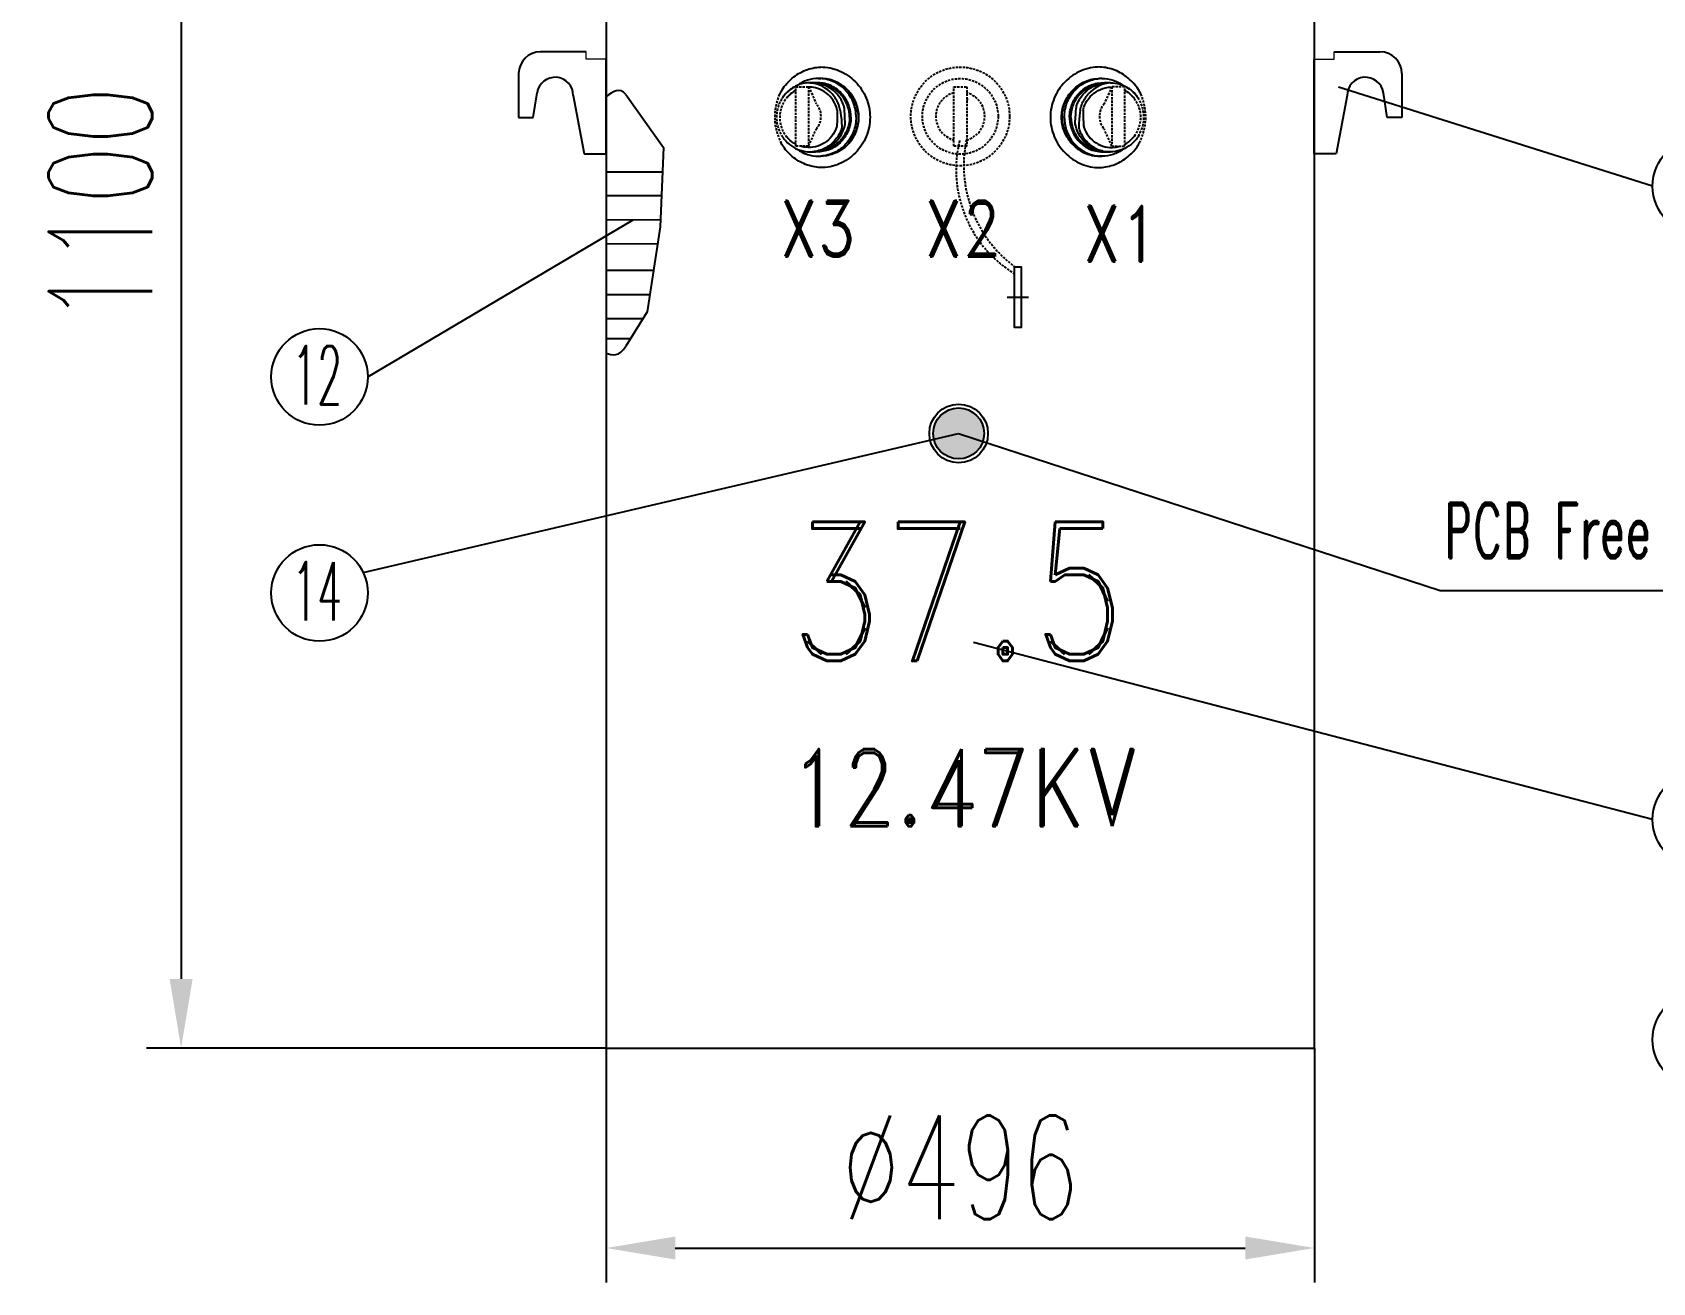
# Model space of a CAD drawing. Extents: x 4438 to 384502, y -178203 to -21188.
# Drawn here: x 374125 to 374828, y -173131 to -172588 of the extents above; entities that cross this region are included whole.
import ezdxf

# ---------------------------------------------------------------- set-up
doc = ezdxf.new("R2010")
doc.units = 0
doc.header["$LTSCALE"] = 8
doc.header["$MEASUREMENT"] = 0
doc.linetypes.add('HIDDEN', pattern=[0.375, 0.25, -0.125])
doc.layers.get('0').update_dxf_attribs({"linetype": 'CONTINUOUS'})
doc.layers.get('DEFPOINTS').update_dxf_attribs({"linetype": 'CONTINUOUS'})
doc.layers.add('PL', color=5, linetype='CONTINUOUS')
doc.layers.add('细', color=7, linetype='CONTINUOUS', lineweight=20)
doc.styles.add('DFT', font='simplex', dxfattribs={"width": 0.67, "bigfont": 'dft'})
doc.styles.get("Standard").update_dxf_attribs({"font": 'txt.shx', "width": 0.5, "bigfont": 'intecad.shx'})
doc.styles.add('数字与字母', font='romand.shx', dxfattribs={"width": 0.8, "bigfont": 'hztxt.shx'})
doc.dimstyles.new('INTE$0', dxfattribs={"dimscale": 5, "dimtxt": 4, "dimasz": 3, "dimexe": 3, "dimexo": 0, "dimgap": 1, "dimtad": 1, "dimdec": 3, "dimdsep": 46, "dimtxsty": 'DFT', "dimcen": 0, "dimclrd": 3, "dimclre": 3, "dimclrt": 6, "dimadec": 0, "dimazin": 0, "dimtfac": 1, "dimtdec": 3, "dimtix": 1, "dimtmove": 1, "dimatfit": 0, "dimfxl": 1, "dimtolj": 1, "dimtzin": 0, "dimarcsym": 0})

# ---------------------------------------------------------------- blocks, each defined once
blk = doc.blocks.new('*D24')
at = {"color": 3, "lineweight": -2, "transparency": 16777216}
for p, q in [((374374.37, -173028.83), (374374.37, -173130.57)), ((374681.69, -173028.83), (374681.69, -173130.57)), ((374404.37, -173115.57), (374651.69, -173115.57))]:
    blk.add_line(p, q, dxfattribs=at)
at = {"color": 3, "transparency": 16777216}
for points in [[(374404.37, -173110.57), (374404.37, -173120.57), (374374.37, -173115.57)], [(374651.69, -173110.57), (374651.69, -173120.57), (374681.69, -173115.57)]]:
    blk.add_solid(points, dxfattribs=at)
at = {"layer": 'DEFPOINTS', "color": 0, "transparency": 16777216}
for p in [(374374.37, -173028.83), (374681.69, -173028.83), (374681.69, -173115.57)]:
    blk.add_point(p, dxfattribs=at)
at = {"color": 6, "transparency": 16777216, "insert": (374528.03, -173080.57), "char_height": 45, "attachment_point": 5, "style": 'DFT'}
blk.add_mtext('\\A1;%%C496', dxfattribs=at)
blk = doc.blocks.new('*D20')
at = {"color": 3, "lineweight": -2, "transparency": 16777216}
for p, q in [((374416.13, -172297.2), (374174.93, -172297.2)), ((374189.93, -172327.2), (374189.93, -172998.83)), ((374374.37, -173028.83), (374174.93, -173028.83))]:
    blk.add_line(p, q, dxfattribs=at)
at = {"color": 3, "transparency": 16777216}
for points in [[(374184.93, -172327.2), (374194.93, -172327.2), (374189.93, -172297.2)], [(374184.93, -172998.83), (374194.93, -172998.83), (374189.93, -173028.83)]]:
    blk.add_solid(points, dxfattribs=at)
at = {"layer": 'DEFPOINTS', "color": 0, "transparency": 16777216}
for p in [(374416.13, -172297.2), (374189.93, -173028.83), (374374.37, -173028.83)]:
    blk.add_point(p, dxfattribs=at)
at = {"color": 6, "transparency": 16777216, "insert": (374154.93, -172663.02), "char_height": 45, "attachment_point": 5, "rotation": 90, "style": 'DFT'}
blk.add_mtext('\\A1;1100', dxfattribs=at)

msp = doc.modelspace()

# ---------------------------------------------------------------- hatches: boundary and pattern name
at = {"layer": 'PL', "ltscale": 0.5}
msp.add_hatch(color=7, dxfattribs=at).paths.add_polyline_path([(374538.395, -172762.174, 1), (374516.3, -172762.174, 1)])

# ---------------------------------------------------------------- linework, layer by layer
at = {"color": 1}
for p, q in [((374828.476, -172654.851), (374692.237, -172612.009)), ((374270.93, -172737.65), (374386.149, -172669.427)), ((374268.937, -172822.464), (374527.348, -172762.174)), ((374527.348, -172762.174), (374736.23, -172830.279)), ((374736.23, -172830.279), (374887.775, -172830.279)), ((374828.476, -172929.694), (374533.81, -172852.911))]:
    msp.add_line(p, q, dxfattribs=at)
for centre in [(374849.421, -172654.851), (374249.986, -172737.65), (374249.986, -172831.382), (374849.421, -172929.694), (374849.421, -173025.181)]:
    msp.add_circle(centre, 20.944, dxfattribs=at)
at = {"color": 7, "linetype": 'HIDDEN', "ltscale": 0.5}
for centre, radius, start, end in [((374579.312, -172647.634), 53.079, 166.336338, 238.559142), ((374579.312, -172647.634), 53.079, 166.336338, 238.559142), ((374583.983, -172645.995), 54.425, 168.181309, 233.194878), ((374583.983, -172645.995), 54.425, 168.181309, 233.194878)]:
    msp.add_arc(centre, radius, start, end, dxfattribs=at)
at = {"layer": 'PL', "color": 7, "ltscale": 0.5}
for p, q in [((374681.686, -172554.318), (374681.686, -173028.833)), ((374374.368, -172559.522), (374374.368, -173028.833)), ((374365.774, -172596.569), (374345.896, -172596.569)), ((374690.28, -172596.569), (374710.158, -172596.569)), ((374374.368, -172640.859), (374374.368, -172599.733)), ((374681.686, -172640.859), (374681.686, -172599.733)), ((374336.405, -172606.06), (374336.405, -172625.041)), ((374719.649, -172606.06), (374719.649, -172625.041)), ((374342.732, -172625.041), (374344.409, -172614.328)), ((374360.132, -172615.551), (374364.877, -172640.859)), ((374695.922, -172615.551), (374691.177, -172640.859)), ((374713.322, -172625.041), (374711.645, -172614.328)), ((374336.405, -172625.041), (374342.732, -172625.041)), ((374719.649, -172625.041), (374713.322, -172625.041)), ((374364.877, -172640.859), (374374.368, -172640.859)), ((374691.177, -172640.859), (374681.686, -172640.859)), ((374374.368, -172648.626), (374398.845, -172648.702)), ((374374.368, -172658.917), (374398.391, -172658.993)), ((374374.368, -172669.408), (374397.93, -172669.447)), ((374374.368, -172679.832), (374396.683, -172679.902)), ((374374.368, -172691.328), (374394.946, -172691.393)), ((374554.428, -172689.82), (374554.428, -172716.2)), ((374374.368, -172701.819), (374393.365, -172701.851)), ((374374.368, -172706.244), (374374.368, -172736.374)), ((374548.414, -172703.01), (374557.64, -172703.01)), ((374374.368, -172712.244), (374390.454, -172712.294)), ((374374.368, -172720.939), (374385.062, -172720.973)), ((374374.368, -173028.833), (374681.686, -173028.833))]:
    msp.add_line(p, q, dxfattribs=at)
at = {"layer": 'PL', "ltscale": 0.5}
for p, q in [((374462.875, -172610.043), (374463.854, -172610.043)), ((374466.589, -172608.171), (374467.558, -172608.171)), ((374589.464, -172608.171), (374588.495, -172608.171)), ((374593.179, -172610.043), (374592.2, -172610.043)), ((374449.203, -172615.041), (374449.202, -172615.035)), ((374531.47, -172617.291), (374530.83, -172617.291)), ((374606.851, -172615.041), (374606.852, -172615.035)), ((374449.202, -172635.003), (374449.203, -172634.996)), ((374606.852, -172635.003), (374606.851, -172634.996)), ((374462.875, -172639.995), (374463.854, -172639.995)), ((374466.589, -172641.867), (374467.558, -172641.867)), ((374589.464, -172641.867), (374588.495, -172641.867)), ((374593.179, -172639.995), (374592.2, -172639.995))]:
    msp.add_line(p, q, dxfattribs=at)
at = {"layer": 'PL', "linetype": 'HIDDEN', "ltscale": 0.5}
for p, q in [((374462.239, -172611.723), (374465.496, -172619.099)), ((374593.815, -172611.723), (374590.558, -172619.099)), ((374462.239, -172637.51), (374465.496, -172630.134)), ((374593.815, -172637.51), (374590.558, -172630.134))]:
    msp.add_line(p, q, dxfattribs=at)
at = {"layer": 'PL', "color": 7, "ltscale": 0.5, "flags": 128}
msp.add_lwpolyline([(374382.989, -172615.138), (374399.314, -172638.073), (374397.792, -172672.565), (374392.214, -172709.463), (374382.989, -172724.31)], dxfattribs=at)
at = {"layer": 'PL', "linetype": 'HIDDEN', "ltscale": 0.5}
for points in [[(374456.632, -172611.723), (374462.239, -172611.723), (374462.239, -172637.51), (374456.632, -172637.51)], [(374599.422, -172611.723), (374593.815, -172611.723), (374593.815, -172637.51), (374599.422, -172637.51)]]:
    msp.add_lwpolyline(points, close=True, dxfattribs=at)
at = {"layer": 'PL', "color": 5, "linetype": 'HIDDEN', "ltscale": 0.5}
msp.add_lwpolyline([(374525.223, -172611.723), (374530.83, -172611.723), (374530.83, -172637.51), (374525.223, -172637.51)], close=True, dxfattribs=at)
at = {"layer": 'PL', "color": 7, "ltscale": 0.5}
msp.add_lwpolyline([(374551.625, -172689.82), (374554.428, -172689.82), (374554.428, -172716.2), (374551.625, -172716.2)], close=True, dxfattribs=at)
at = {"layer": 'PL', "color": 5, "linetype": 'HIDDEN', "ltscale": 0.5}
for radius in [21.416, 16.416]:
    msp.add_circle((374528.027, -172624.617), radius, dxfattribs=at)
at = {"layer": 'PL', "color": 7, "ltscale": 0.5}
for radius in [12.721, 11.047]:
    msp.add_circle((374527.348, -172762.174), radius, dxfattribs=at)
for centre, radius, start, end in [((374345.896, -172606.06), 9.491, 90, 180), ((374710.158, -172606.06), 9.491, 0, 90), ((374352.223, -172615.551), 7.909, 0, 171.104205), ((374703.831, -172615.551), 7.909, 8.895795, 180)]:
    msp.add_arc(centre, radius, start, end, dxfattribs=at)
at = {"layer": 'PL', "ltscale": 0.5}
for centre, radius, start, end in [((374462.875, -172624.024), 13.982, 85.988788, 89.999991), ((374461.439, -172624.684), 14.761, 41.722777, 82.429435), ((374462.876, -172624.001), 13.958, 85.56371, 85.987581), ((374463.853, -172624.028), 13.986, 83.663211, 89.998126), ((374463.848, -172624.064), 14.021, 78.885493, 83.658125), ((374463.845, -172624.079), 14.037, 75.090543, 78.884328), ((374466.589, -172623.893), 15.722, 86.475762, 89.998742), ((374463.824, -172624.156), 14.117, 69.986432, 75.087098), ((374463.81, -172624.194), 14.158, 66.619477, 69.986326), ((374594.615, -172624.684), 14.761, 97.570565, 138.277223), ((374592.244, -172624.194), 14.158, 110.013674, 113.380523), ((374592.23, -172624.156), 14.117, 104.912902, 110.013568), ((374589.465, -172623.893), 15.722, 90.001258, 93.524238), ((374592.209, -172624.079), 14.037, 101.115672, 104.909457), ((374592.205, -172624.064), 14.021, 96.341875, 101.114507), ((374592.2, -172624.028), 13.986, 90.001874, 96.336789), ((374593.178, -172624.001), 13.958, 94.012419, 94.43629), ((374593.179, -172624.024), 13.982, 90.000009, 94.011212), ((374463.765, -172624.295), 14.268, 60.955056, 66.614229), ((374463.736, -172624.347), 14.328, 58.240784, 60.95647), ((374463.662, -172624.464), 14.466, 51.759719, 58.232547), ((374463.62, -172624.518), 14.535, 49.945559, 51.762889), ((374463.514, -172624.638), 14.694, 42.335881, 49.932942), ((374592.539, -172624.638), 14.694, 130.067058, 137.664119), ((374592.434, -172624.518), 14.535, 128.237111, 130.054441), ((374592.392, -172624.464), 14.466, 121.767453, 128.240281), ((374592.318, -172624.347), 14.328, 119.04353, 121.759216), ((374592.289, -172624.295), 14.268, 113.385771, 119.044944), ((374463.824, -172625.882), 14.117, 284.911232, 290.01233), ((374463.81, -172625.843), 14.158, 290.012435, 293.379248), ((374463.765, -172625.742), 14.268, 293.384499, 299.043722), ((374463.736, -172625.69), 14.328, 299.042308, 301.758591), ((374463.662, -172625.574), 14.466, 301.766827, 308.239144), ((374463.62, -172625.519), 14.535, 308.235975, 310.054511), ((374463.514, -172625.399), 14.694, 310.067121, 317.662069), ((374592.539, -172625.399), 14.694, 222.337931, 229.932879), ((374592.434, -172625.519), 14.535, 229.945489, 231.764025), ((374592.392, -172625.574), 14.466, 231.760856, 238.233173), ((374592.318, -172625.69), 14.328, 238.241409, 240.957692), ((374592.289, -172625.742), 14.268, 240.956278, 246.615501), ((374592.244, -172625.843), 14.158, 246.620752, 249.987565), ((374592.23, -172625.882), 14.117, 249.98767, 255.088768), ((374462.875, -172626.013), 13.982, 270.000009, 274.011212), ((374462.876, -172626.037), 13.958, 274.012419, 274.43629), ((374463.853, -172626.009), 13.986, 270.001871, 276.335147), ((374463.848, -172625.974), 14.021, 276.340234, 281.113839), ((374463.845, -172625.958), 14.037, 281.115002, 284.907784), ((374466.589, -172626.144), 15.722, 270.001258, 273.524238), ((374589.465, -172626.144), 15.722, 266.475762, 269.998742), ((374592.209, -172625.958), 14.037, 255.092216, 258.884998), ((374592.205, -172625.974), 14.021, 258.886161, 263.659766), ((374592.2, -172626.009), 13.986, 263.664853, 269.998129), ((374593.178, -172626.037), 13.958, 265.56371, 265.987581), ((374593.179, -172626.013), 13.982, 265.988788, 269.999991)]:
    msp.add_arc(centre, radius, start, end, dxfattribs=at)
at = {"layer": 'PL', "linetype": 'HIDDEN', "ltscale": 0.5}
for centre, radius, start, end in [((374471.947, -172624.859), 24.407, 156.26427, 207.53399), ((374463.484, -172625.021), 15.172, 120.072308, 212.312326), ((374462.956, -172625.019), 13.273, 118.456982, 217.673716), ((374593.098, -172625.019), 13.273, 322.326284, 61.543018), ((374592.57, -172625.021), 15.172, 327.687674, 59.927692), ((374584.107, -172624.859), 24.407, 332.46601, 23.73573), ((374459.435, -172624.617), 8.196, 317.686277, 42.313723), ((374596.619, -172624.617), 8.196, 137.686277, 222.313723)]:
    msp.add_arc(centre, radius, start, end, dxfattribs=at)
at = {"layer": 'PL', "color": 5, "linetype": 'HIDDEN', "ltscale": 0.5}
for start, end in [(105.299073, 254.700927), (285.299073, 74.700927)]:
    msp.add_arc((374528.027, -172624.617), 10.625, start, end, dxfattribs=at)
at = {"layer": 'PL', "ltscale": 0.5}
for points, knots in [([(374449.604, -172615.035), (374449.934, -172614.369), (374451.408, -172611.739), (374454.898, -172607.737), (374460.756, -172604.254), (374465.197, -172603.305), (374467.41, -172603.201)], [0.1713312, 0.1713312, 0.1713312, 0.1713312, 0.25361004, 0.50477744, 0.75329172, 1, 1, 1, 1]), ([(374467.397, -172603.179), (374470.166, -172603.179), (374475.802, -172604.347), (374482.922, -172609.205), (374487.751, -172616.437), (374488.893, -172622.176), (374488.893, -172625.019)], [0, 0, 0, 0, 0.2459609, 0.4956412, 0.7474481, 1, 1, 1, 1]), ([(374588.657, -172603.179), (374585.888, -172603.179), (374580.251, -172604.347), (374573.132, -172609.205), (374568.303, -172616.437), (374567.16, -172622.176), (374567.16, -172625.019)], [0, 0, 0, 0, 0.2459609, 0.4956412, 0.7474481, 1, 1, 1, 1]), ([(374606.449, -172615.035), (374606.119, -172614.369), (374604.646, -172611.739), (374601.156, -172607.737), (374595.298, -172604.254), (374590.857, -172603.305), (374588.644, -172603.201)], [0.1713312, 0.1713312, 0.1713312, 0.1713312, 0.25361004, 0.50477744, 0.75329172, 1, 1, 1, 1]), ([(374462.875, -172610.043), (374461.442, -172610.043), (374458.55, -172610.488), (374454.617, -172612.429), (374452.094, -172614.816), (374450.946, -172616.451), (374450.662, -172616.907)], [0, 0, 0, 0, 0.24782256, 0.49672452, 0.74741621, 0.83991315, 0.83991315, 0.83991315, 0.83991315]), ([(374466.589, -172608.171), (374464.933, -172608.171), (374461.591, -172608.699), (374458.579, -172610.236), (374457.229, -172611.21)], [0, 0, 0, 0, 0.4988158, 1, 1, 1, 1]), ([(374478.044, -172628.14), (374478.105, -172627.827), (374477.91, -172621.177), (374477.349, -172619.263), (374476.004, -172616.659), (374474.192, -172614.374), (374471.981, -172612.496), (374469.454, -172611.098), (374466.711, -172610.237), (374464.804, -172610.043), (374463.854, -172610.043)], [0.12194374, 0.12194374, 0.12194374, 0.12194374, 0.12677734, 0.25327819, 0.37928554, 0.50464105, 0.62929002, 0.75328513, 0.876775, 1, 1, 1, 1]), ([(374480.57, -172625.019), (374480.57, -172623.986), (374480.363, -172621.916), (374479.442, -172618.948), (374477.95, -172616.237), (374475.951, -172613.9), (374473.527, -172612.039), (374470.784, -172610.734), (374467.84, -172610.042), (374465.824, -172610.01), (374464.83, -172610.101)], [0, 0, 0, 0, 0.1272333, 0.2541042, 0.3803285, 0.5057114, 0.6302036, 0.7539071, 0.8770607, 1, 1, 1, 1]), ([(374482.863, -172625.019), (374482.863, -172622.912), (374482.091, -172618.677), (374479.286, -172614.106), (374476.192, -172611.292), (374473.529, -172609.668), (374470.619, -172608.591), (374468.578, -172608.263), (374467.555, -172608.2)], [0, 0, 0, 0, 0.2532512, 0.5043432, 0.6292554, 0.7533897, 0.8768919, 1, 1, 1, 1]), ([(374483.832, -172625.019), (374483.832, -172623.918), (374483.623, -172621.714), (374482.693, -172618.537), (374481.182, -172615.607), (374479.148, -172613.037), (374476.666, -172610.926), (374473.833, -172609.356), (374470.759, -172608.389), (374468.622, -172608.171), (374467.558, -172608.171)], [0, 0, 0, 0, 0.1271196, 0.2539133, 0.3801207, 0.505552, 0.6301381, 0.7539382, 0.8771334, 1, 1, 1, 1]), ([(374479.968, -172625.019), (374479.968, -172623.379), (374479.418, -172620.085), (374477.031, -172615.728), (374473.357, -172612.449), (374470.305, -172611.242), (374468.744, -172610.929)], [0, 0, 0, 0, 0.2534523, 0.5050708, 0.7538289, 1, 1, 1, 1]), ([(374572.222, -172625.019), (374572.222, -172623.918), (374572.431, -172621.714), (374573.361, -172618.537), (374574.871, -172615.607), (374576.906, -172613.037), (374579.387, -172610.926), (374582.22, -172609.356), (374585.295, -172608.389), (374587.432, -172608.171), (374588.495, -172608.171)], [0, 0, 0, 0, 0.1271196, 0.2539133, 0.3801207, 0.505552, 0.6301381, 0.7539382, 0.8771334, 1, 1, 1, 1]), ([(374573.191, -172625.019), (374573.191, -172622.912), (374573.963, -172618.677), (374576.768, -172614.106), (374579.862, -172611.292), (374582.525, -172609.668), (374585.435, -172608.591), (374587.476, -172608.263), (374588.498, -172608.2)], [0, 0, 0, 0, 0.2532512, 0.5043432, 0.6292554, 0.7533897, 0.8768919, 1, 1, 1, 1]), ([(374575.483, -172625.019), (374575.483, -172623.986), (374575.691, -172621.916), (374576.612, -172618.948), (374578.103, -172616.237), (374580.103, -172613.9), (374582.526, -172612.039), (374585.27, -172610.734), (374588.214, -172610.042), (374590.23, -172610.01), (374591.224, -172610.101)], [0, 0, 0, 0, 0.1272333, 0.2541042, 0.3803285, 0.5057114, 0.6302036, 0.7539071, 0.8770607, 1, 1, 1, 1]), ([(374576.086, -172625.019), (374576.086, -172623.379), (374576.636, -172620.085), (374579.023, -172615.728), (374582.697, -172612.449), (374585.749, -172611.242), (374587.31, -172610.929)], [0, 0, 0, 0, 0.2534523, 0.5050708, 0.7538289, 1, 1, 1, 1]), ([(374578.01, -172628.14), (374577.949, -172627.827), (374578.144, -172621.177), (374578.705, -172619.263), (374580.049, -172616.659), (374581.862, -172614.374), (374584.073, -172612.496), (374586.599, -172611.098), (374589.343, -172610.237), (374591.25, -172610.043), (374592.2, -172610.043)], [0.12194374, 0.12194374, 0.12194374, 0.12194374, 0.12677734, 0.25327819, 0.37928554, 0.50464105, 0.62929002, 0.75328513, 0.876775, 1, 1, 1, 1]), ([(374589.464, -172608.171), (374591.121, -172608.171), (374594.463, -172608.699), (374597.475, -172610.236), (374598.825, -172611.21)], [0, 0, 0, 0, 0.4988158, 1, 1, 1, 1]), ([(374593.179, -172610.043), (374594.612, -172610.043), (374597.504, -172610.488), (374601.437, -172612.429), (374603.96, -172614.816), (374605.107, -172616.451), (374605.392, -172616.907)], [0, 0, 0, 0, 0.24782256, 0.49672452, 0.74741621, 0.83991315, 0.83991315, 0.83991315, 0.83991315]), ([(374456.632, -172613.349), (374455.431, -172613.984), (374453.944, -172615.113), (374452.745, -172616.52), (374452.45, -172616.907)], [0.75639103, 0.75639103, 0.75639103, 0.75639103, 0.87393683, 0.91589559, 0.91589559, 0.91589559, 0.91589559]), ([(374474.683, -172621.899), (374474.586, -172621.488), (374474.066, -172619.673), (374472.479, -172616.698), (374469.25, -172613.708), (374465.671, -172612.178), (374463.281, -172611.91), (374462.324, -172611.915)], [0.09088188, 0.09088188, 0.09088188, 0.09088188, 0.12735836, 0.2538312, 0.37890638, 0.50267986, 0.58548936, 0.58548936, 0.58548936, 0.58548936]), ([(374475.974, -172621.899), (374475.811, -172621.105), (374475.072, -172618.544), (374473.675, -172616.228), (374472.456, -172614.86)], [0.28347025, 0.28347025, 0.28347025, 0.28347025, 0.50208843, 1, 1, 1, 1]), ([(374484.037, -172625.019), (374484.037, -172623.02), (374483.317, -172619.006), (374481.211, -172615.509), (374479.893, -172614.028)], [0, 0, 0, 0, 0.5020825, 1, 1, 1, 1]), ([(374572.017, -172625.019), (374572.017, -172623.02), (374572.737, -172619.006), (374574.843, -172615.509), (374576.161, -172614.028)], [0, 0, 0, 0, 0.5020825, 1, 1, 1, 1]), ([(374580.08, -172621.899), (374580.243, -172621.105), (374580.981, -172618.544), (374582.379, -172616.228), (374583.598, -172614.86)], [0.28347025, 0.28347025, 0.28347025, 0.28347025, 0.50208843, 1, 1, 1, 1]), ([(374581.371, -172621.899), (374581.468, -172621.488), (374581.987, -172619.673), (374583.574, -172616.698), (374586.804, -172613.708), (374590.382, -172612.178), (374592.772, -172611.91), (374593.73, -172611.915)], [0.09088188, 0.09088188, 0.09088188, 0.09088188, 0.12735836, 0.2538312, 0.37890638, 0.50267986, 0.58548936, 0.58548936, 0.58548936, 0.58548936]), ([(374599.422, -172613.349), (374600.623, -172613.984), (374602.11, -172615.113), (374603.309, -172616.52), (374603.603, -172616.907)], [0.75639103, 0.75639103, 0.75639103, 0.75639103, 0.87393683, 0.91589559, 0.91589559, 0.91589559, 0.91589559]), ([(374474.683, -172621.899), (374474.586, -172628.549), (374474.066, -172630.364), (374472.479, -172633.339), (374469.25, -172636.329), (374465.236, -172638.046), (374461.523, -172638.25), (374459.336, -172637.762), (374458.569, -172637.51)], [0.09088188, 0.09088188, 0.09088188, 0.09088188, 0.12735836, 0.2538312, 0.37890638, 0.50267986, 0.62582776, 0.69562282, 0.69562282, 0.69562282, 0.69562282]), ([(374475.974, -172621.899), (374476.858, -172628.938), (374476.114, -172631.512), (374474.223, -172634.633), (374471.522, -172637.133), (374469.194, -172638.587), (374466.646, -172639.568), (374464.854, -172639.883), (374463.956, -172639.953)], [0.14246378, 0.14246378, 0.14246378, 0.14246378, 0.2532215, 0.50432367, 0.62924453, 0.75339094, 0.87690011, 1, 1, 1, 1]), ([(374480.57, -172625.019), (374480.57, -172626.052), (374480.363, -172628.121), (374479.442, -172631.089), (374477.95, -172633.801), (374475.951, -172636.137), (374473.527, -172637.998), (374470.784, -172639.303), (374467.84, -172639.995), (374465.824, -172640.027), (374464.83, -172639.936)], [0, 0, 0, 0, 0.1272333, 0.2541042, 0.3803285, 0.5057114, 0.6302036, 0.7539071, 0.8770607, 1, 1, 1, 1]), ([(374488.893, -172625.019), (374488.893, -172627.862), (374487.751, -172633.601), (374482.922, -172640.832), (374475.802, -172645.69), (374470.166, -172646.859), (374467.397, -172646.859)], [0, 0, 0, 0, 0.2525519, 0.5043588, 0.7540391, 1, 1, 1, 1]), ([(374482.863, -172625.019), (374482.863, -172627.126), (374482.091, -172631.36), (374479.286, -172635.931), (374476.192, -172638.745), (374473.529, -172640.369), (374470.619, -172641.446), (374468.578, -172641.774), (374467.555, -172641.837)], [0, 0, 0, 0, 0.2532512, 0.5043432, 0.6292554, 0.7533897, 0.8768919, 1, 1, 1, 1]), ([(374483.832, -172625.019), (374483.832, -172626.119), (374483.623, -172628.323), (374482.693, -172631.5), (374481.182, -172634.431), (374479.148, -172637.001), (374476.666, -172639.112), (374473.833, -172640.681), (374470.759, -172641.649), (374468.622, -172641.867), (374467.558, -172641.867)], [0, 0, 0, 0, 0.1271196, 0.2539133, 0.3801207, 0.505552, 0.6301381, 0.7539382, 0.8771334, 1, 1, 1, 1]), ([(374479.968, -172625.019), (374479.968, -172626.658), (374479.418, -172629.952), (374477.031, -172634.309), (374473.357, -172637.589), (374470.305, -172638.795), (374468.744, -172639.108)], [0, 0, 0, 0, 0.2534523, 0.5050708, 0.7538289, 1, 1, 1, 1]), ([(374479.893, -172636.009), (374481.211, -172634.528), (374483.317, -172631.031), (374484.037, -172627.017), (374484.037, -172625.019)], [0, 0, 0, 0, 0.4979175, 1, 1, 1, 1]), ([(374567.16, -172625.019), (374567.16, -172627.862), (374568.303, -172633.601), (374573.132, -172640.832), (374580.251, -172645.69), (374585.888, -172646.859), (374588.657, -172646.859)], [0, 0, 0, 0, 0.2525519, 0.5043588, 0.7540391, 1, 1, 1, 1]), ([(374576.161, -172636.009), (374574.843, -172634.528), (374572.737, -172631.031), (374572.017, -172627.017), (374572.017, -172625.019)], [0, 0, 0, 0, 0.4979175, 1, 1, 1, 1]), ([(374572.222, -172625.019), (374572.222, -172626.119), (374572.431, -172628.323), (374573.361, -172631.5), (374574.871, -172634.431), (374576.906, -172637.001), (374579.387, -172639.112), (374582.22, -172640.681), (374585.295, -172641.649), (374587.432, -172641.867), (374588.495, -172641.867)], [0, 0, 0, 0, 0.1271196, 0.2539133, 0.3801207, 0.505552, 0.6301381, 0.7539382, 0.8771334, 1, 1, 1, 1]), ([(374573.191, -172625.019), (374573.191, -172627.126), (374573.963, -172631.36), (374576.768, -172635.931), (374579.862, -172638.745), (374582.525, -172640.369), (374585.435, -172641.446), (374587.476, -172641.774), (374588.498, -172641.837)], [0, 0, 0, 0, 0.2532512, 0.5043432, 0.6292554, 0.7533897, 0.8768919, 1, 1, 1, 1]), ([(374575.483, -172625.019), (374575.483, -172626.052), (374575.691, -172628.121), (374576.612, -172631.089), (374578.103, -172633.801), (374580.103, -172636.137), (374582.526, -172637.998), (374585.27, -172639.303), (374588.214, -172639.995), (374590.23, -172640.027), (374591.224, -172639.936)], [0, 0, 0, 0, 0.1272333, 0.2541042, 0.3803285, 0.5057114, 0.6302036, 0.7539071, 0.8770607, 1, 1, 1, 1]), ([(374576.086, -172625.019), (374576.086, -172626.658), (374576.636, -172629.952), (374579.023, -172634.309), (374582.697, -172637.589), (374585.749, -172638.795), (374587.31, -172639.108)], [0, 0, 0, 0, 0.2534523, 0.5050708, 0.7538289, 1, 1, 1, 1]), ([(374580.08, -172621.899), (374579.196, -172628.938), (374579.94, -172631.512), (374581.831, -172634.633), (374584.532, -172637.133), (374586.86, -172638.587), (374589.408, -172639.568), (374591.199, -172639.883), (374592.098, -172639.953)], [0.14246378, 0.14246378, 0.14246378, 0.14246378, 0.2532215, 0.50432367, 0.62924453, 0.75339094, 0.87690011, 1, 1, 1, 1]), ([(374581.371, -172621.899), (374581.468, -172628.549), (374581.987, -172630.364), (374583.574, -172633.339), (374586.804, -172636.329), (374590.818, -172638.046), (374594.53, -172638.25), (374596.718, -172637.762), (374597.485, -172637.51)], [0.09088188, 0.09088188, 0.09088188, 0.09088188, 0.12735836, 0.2538312, 0.37890638, 0.50267986, 0.62582776, 0.69562282, 0.69562282, 0.69562282, 0.69562282]), ([(374463.854, -172639.995), (374464.804, -172639.995), (374466.711, -172639.8), (374469.454, -172638.939), (374471.981, -172637.541), (374474.192, -172635.663), (374476.004, -172633.378), (374477.349, -172630.774), (374477.91, -172628.86), (374478.098, -172627.863), (374478.105, -172627.827)], [0, 0, 0, 0, 0.12322495, 0.24671481, 0.37070995, 0.49535895, 0.62071451, 0.74672187, 0.87322272, 0.87805626, 0.87805626, 0.87805626, 0.87805626]), ([(374592.2, -172639.995), (374591.25, -172639.995), (374589.343, -172639.8), (374586.599, -172638.939), (374584.073, -172637.541), (374581.862, -172635.663), (374580.049, -172633.378), (374578.705, -172630.774), (374578.144, -172628.86), (374577.956, -172627.863), (374577.949, -172627.827)], [0, 0, 0, 0, 0.12322495, 0.24671481, 0.37070995, 0.49535895, 0.62071451, 0.74672187, 0.87322272, 0.87805626, 0.87805626, 0.87805626, 0.87805626]), ([(374467.41, -172646.836), (374465.197, -172646.732), (374460.756, -172645.783), (374454.898, -172642.3), (374451.408, -172638.298), (374450.304, -172636.142), (374450.304, -172636.142)], [0, 0, 0, 0, 0.24670828, 0.49522256, 0.74638996, 0.8286688, 0.8286688, 0.8286688, 0.8286688]), ([(374450.662, -172633.131), (374450.946, -172633.586), (374452.094, -172635.221), (374454.617, -172637.608), (374458.55, -172639.549), (374461.442, -172639.995), (374462.875, -172639.995)], [0.16008608, 0.16008608, 0.16008608, 0.16008608, 0.25258375, 0.50327533, 0.75217727, 1, 1, 1, 1]), ([(374456.632, -172636.688), (374455.431, -172636.053), (374453.944, -172634.925), (374452.745, -172633.517), (374452.45, -172633.131)], [0.75639103, 0.75639103, 0.75639103, 0.75639103, 0.87393683, 0.91589559, 0.91589559, 0.91589559, 0.91589559]), ([(374457.229, -172638.827), (374458.579, -172639.801), (374461.591, -172641.338), (374464.933, -172641.867), (374466.589, -172641.867)], [0, 0, 0, 0, 0.5011841, 1, 1, 1, 1]), ([(374588.644, -172646.836), (374590.857, -172646.732), (374595.298, -172645.783), (374601.156, -172642.3), (374604.646, -172638.298), (374605.75, -172636.142), (374605.75, -172636.142)], [0, 0, 0, 0, 0.24670828, 0.49522256, 0.74638996, 0.8286688, 0.8286688, 0.8286688, 0.8286688]), ([(374598.825, -172638.827), (374597.475, -172639.801), (374594.463, -172641.338), (374591.121, -172641.867), (374589.464, -172641.867)], [0, 0, 0, 0, 0.5011841, 1, 1, 1, 1]), ([(374605.392, -172633.131), (374605.107, -172633.586), (374603.96, -172635.221), (374601.437, -172637.608), (374597.504, -172639.549), (374594.612, -172639.995), (374593.179, -172639.995)], [0.16008608, 0.16008608, 0.16008608, 0.16008608, 0.25258375, 0.50327533, 0.75217727, 1, 1, 1, 1]), ([(374599.422, -172636.688), (374600.623, -172636.053), (374602.11, -172634.925), (374603.309, -172633.517), (374603.603, -172633.131)], [0.75639103, 0.75639103, 0.75639103, 0.75639103, 0.87393683, 0.91589559, 0.91589559, 0.91589559, 0.91589559])]:
    msp.add_open_spline(points, degree=3, knots=knots, dxfattribs=at)
at = {"layer": 'PL', "color": 7, "ltscale": 0.5}
for points in [[(374382.989, -172615.138), (374380.099, -172611.747), (374377.209, -172613.913), (374374.368, -172616.102)], [(374374.368, -172727.357), (374377.162, -172728.248), (374380.048, -172728.981), (374382.989, -172724.31)]]:
    msp.add_open_spline(points, degree=3, dxfattribs=at)
at = {"layer": '细', "color": 1}
for points in [[(374374.368, -172596.569), (374374.368, -172599.733), (374365.774, -172599.733), (374365.774, -172596.569)], [(374681.686, -172596.569), (374681.686, -172599.733), (374690.28, -172599.733), (374690.28, -172596.569)]]:
    msp.add_lwpolyline(points, dxfattribs=at)

# ---------------------------------------------------------------- texts
at = {"color": 3, "linetype": 'Continuous', "char_height": 25.3086, "width": 20.24686, "attachment_point": 3, "line_spacing_factor": 0.9}
for s, insert in [('12', (374259.809, -172724.269)), ('14', (374259.809, -172818))]:
    msp.add_mtext(s, dxfattribs=dict(at, insert=insert))
at = {"layer": 'PL', "color": 7, "ltscale": 0.5, "style": '数字与字母'}
for s, height, width, p in [('X3', 24.1034, 0.8, (374449.688, -172685.402)), ('X3', 24.1034, 0.8, (374449.688, -172685.402)), ('X2', 24.1034, 0.8, (374512.483, -172685.402)), ('X1', 24.1034, 0.8, (374581.194, -172687.527)), ('X1', 24.1034, 0.8, (374581.194, -172687.527)), ('PCB Free Sticker', 24.1034, 0.6, (374737.9, -172816.31)), ('37.5', 60.2585, 0.8, (374453.56, -172860.836)), ('12.47KV', 33.4769, 0.8, (374453.989, -172932.57))]:
    msp.add_text(s, height=height, dxfattribs=dict(at, width=width)).set_placement(p)

# ---------------------------------------------------------------- dimensions: what is measured, and where the dimension line sits
at = {"color": 1}
dim = msp.add_linear_dim(base=(374189.934, -173028.833), p1=(374416.128, -172297.199), p2=(374374.368, -173028.833), angle=90, text='1100', dimstyle='INTE$0', override={"dimtxt": 9, "dimasz": 6, "dimgap": 2.5, "dimdec": 2, "dimtdec": 2}, dxfattribs=at)
dim.commit()
dim.dimension.update_dxf_attribs({"geometry": '*D20', "text_midpoint": (374154.934, -172663.016)})
dim = msp.add_linear_dim(base=(374681.686, -173115.573), p1=(374374.368, -173028.833), p2=(374681.686, -173028.833), text='%%C496', dimstyle='INTE$0', override={"dimtxt": 9, "dimasz": 6, "dimgap": 2.5, "dimdec": 2, "dimtdec": 2}, dxfattribs=at)
dim.commit()
dim.dimension.update_dxf_attribs({"geometry": '*D24', "text_midpoint": (374528.027, -173080.573)})

doc.saveas('drawing.dxf')
